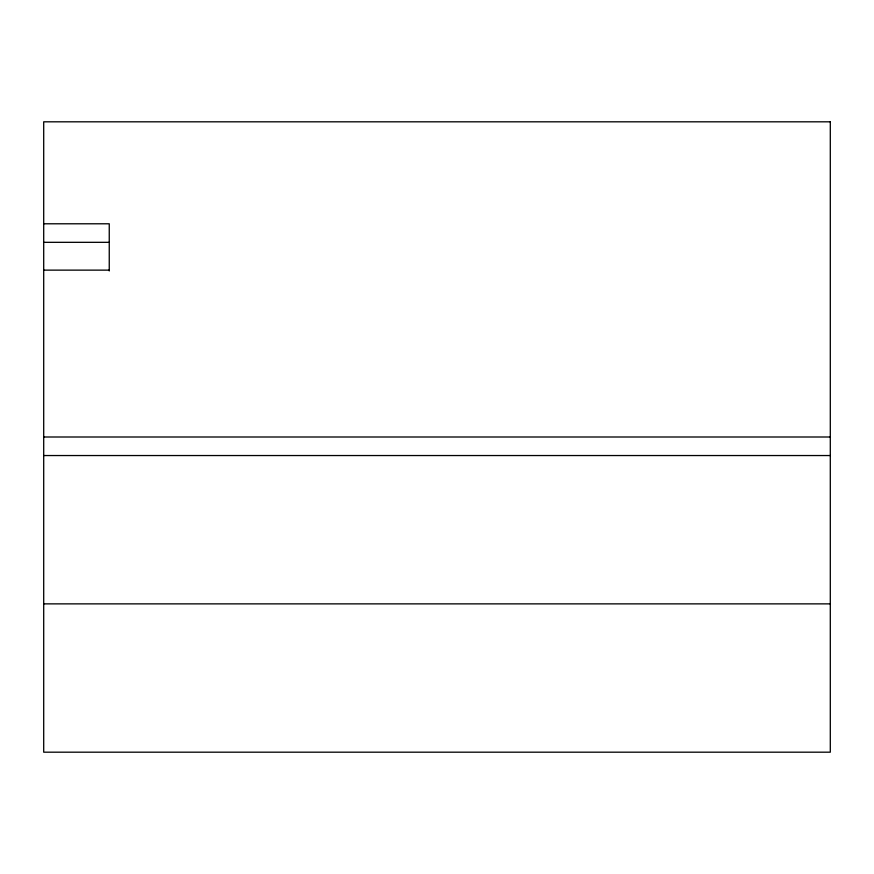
<?xml version="1.0" encoding="UTF-8"?>
<svg xmlns="http://www.w3.org/2000/svg" width="874" height="874" viewBox="0 0 874 874"><rect width="100%" height="100%" fill="white"/><g stroke="black" fill="none" stroke-linecap="round" stroke-linejoin="round"><path stroke-width="1.31" d="M43.7 223.788L109.25 223.788L109.25 270.951M43.7 242.327L109.25 242.327M43.7 270.132L109.25 270.132M43.7 437L830.3 437M43.7 455.54L830.3 455.54M43.7 603.868L830.3 603.868M830.3 121.814L43.7 121.814L43.7 752.186L830.3 752.186L830.3 121.814"/></g></svg>
